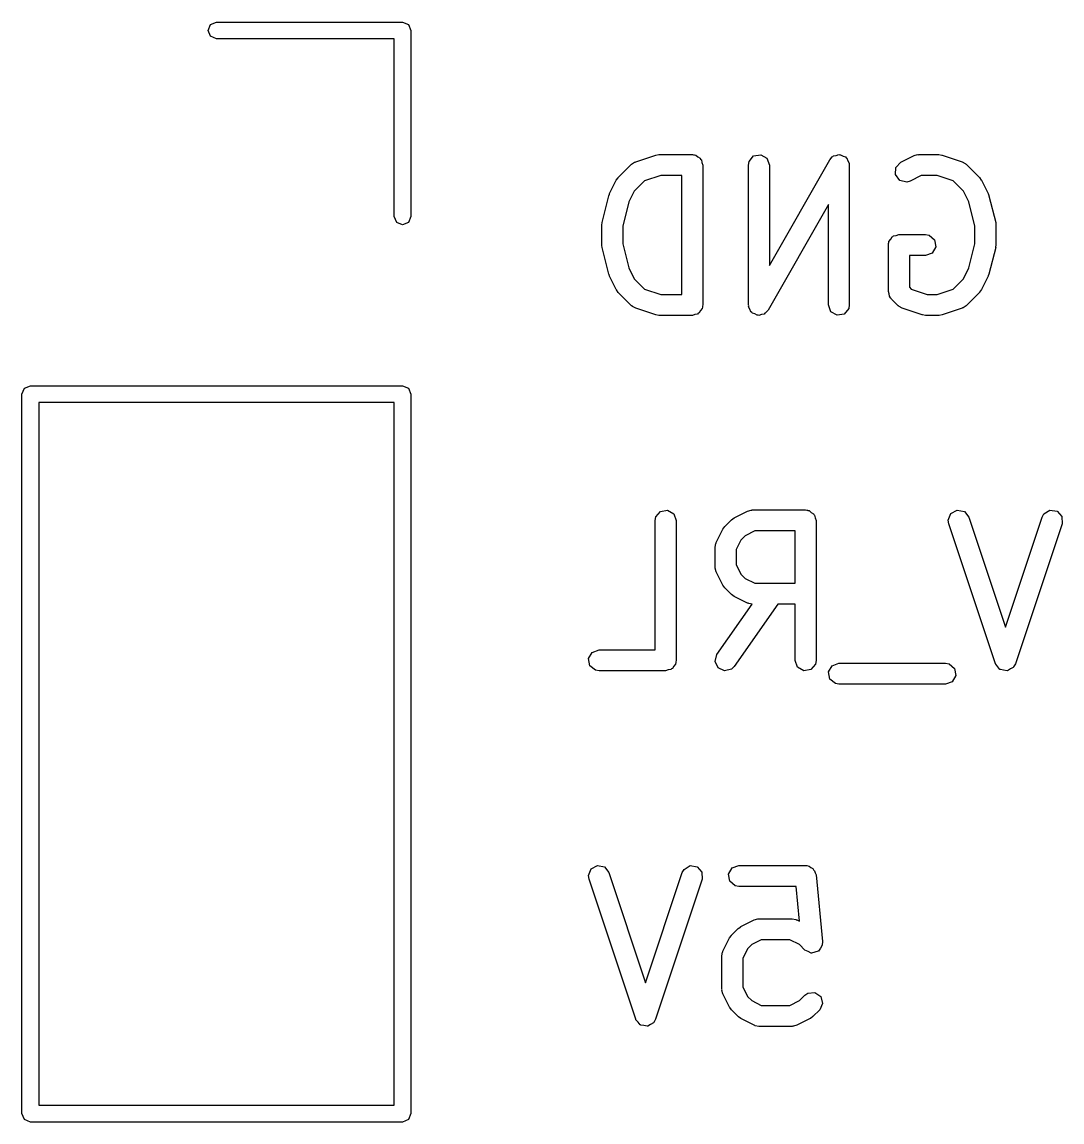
# Model space of a CAD drawing. Extents: x 125.6 to 162.5, y -103.5 to -85.1.
# Drawn here: x 125.61 to 133.04, y -97.91 to -90.05 of the extents above; entities that cross this region are included whole.
import ezdxf

# ---------------------------------------------------------------- set-up
doc = ezdxf.new("R2010")
doc.units = 0
doc.layers.add('BLACK', color=7, linetype='CONTINUOUS')

msp = doc.modelspace()

# ---------------------------------------------------------------- linework, layer by layer
at = {"layer": 'BLACK', "linetype": 'CONTINUOUS'}
for p, q in [((126.94, -90.11), (126.958, -90.0676)), ((126.958, -90.0676), (127, -90.05)), ((127, -90.05), (128.33, -90.05)), ((128.33, -90.05), (128.372, -90.0676)), ((128.372, -90.0676), (128.39, -90.11)), ((126.958, -90.1524), (126.94, -90.11)), ((127, -90.17), (126.958, -90.1524)), ((128.39, -90.11), (128.39, -91.44)), ((128.27, -90.17), (127, -90.17)), ((128.27, -91.44), (128.27, -90.17)), ((129.996, -91.0483), (130.139, -91.0007)), ((130.139, -91.0007), (130.161, -90.9974)), ((130.161, -90.9974), (130.162, -90.9968)), ((130.162, -90.9968), (130.401, -90.9968)), ((130.401, -90.9968), (130.41, -90.9985)), ((130.41, -90.9985), (130.414, -90.998)), ((130.414, -90.998), (130.416, -90.9996)), ((130.416, -90.9996), (130.426, -91.0013)), ((130.426, -91.0013), (130.441, -91.0139)), ((130.441, -91.0139), (130.458, -91.0236)), ((130.806, -91.0462), (130.839, -91.0069)), ((130.839, -91.0069), (130.89, -90.998)), ((130.89, -90.998), (130.934, -91.0236)), ((131.383, -91.0346), (131.4, -91.0146)), ((131.4, -91.0146), (131.406, -91.0122)), ((131.406, -91.0122), (131.411, -91.0069)), ((131.411, -91.0069), (131.43, -91.0035)), ((131.43, -91.0035), (131.448, -90.9968)), ((131.448, -90.9968), (131.454, -90.9992)), ((131.454, -90.9992), (131.461, -90.998)), ((131.461, -90.998), (131.478, -91.0076)), ((131.478, -91.0076), (131.496, -91.0142)), ((131.496, -91.0142), (131.5, -91.0201)), ((131.891, -91.0524), (131.986, -91.0047)), ((131.986, -91.0047), (132.011, -90.9973)), ((132.011, -90.9973), (132.015, -90.9984)), ((132.015, -90.9984), (132.02, -90.9968)), ((132.02, -90.9968), (132.162, -90.9968)), ((132.162, -90.9968), (132.185, -91.0007)), ((132.185, -91.0007), (132.186, -91.0007)), ((132.186, -91.0007), (132.329, -91.0483)), ((129.871, -91.1616), (129.967, -91.0664)), ((129.967, -91.0664), (129.988, -91.0515)), ((129.988, -91.0515), (129.992, -91.0511)), ((129.992, -91.0511), (129.996, -91.0483)), ((130.458, -91.0236), (130.46, -91.03)), ((130.46, -91.03), (130.466, -91.0343)), ((130.466, -91.0343), (130.469, -91.0535)), ((130.469, -91.0535), (130.476, -91.0718)), ((130.476, -91.0718), (130.476, -92.0718)), ((130.802, -91.0718), (130.806, -91.0462)), ((130.802, -92.0718), (130.802, -91.0718)), ((130.934, -91.0236), (130.952, -91.0718)), ((130.952, -91.7894), (131.383, -91.0346)), ((130.952, -91.0718), (130.952, -91.7894)), ((131.5, -91.0201), (131.506, -91.0236)), ((131.506, -91.0236), (131.512, -91.0418)), ((131.512, -91.0418), (131.522, -91.0585)), ((131.522, -91.0585), (131.521, -91.0653)), ((131.521, -91.0653), (131.523, -91.0718)), ((131.523, -91.0718), (131.523, -92.0718)), ((131.853, -91.1408), (131.856, -91.0896)), ((131.856, -91.0896), (131.891, -91.0524)), ((132.329, -91.0483), (132.352, -91.0607)), ((132.352, -91.0607), (132.354, -91.0645)), ((132.354, -91.0645), (132.358, -91.0664)), ((132.358, -91.0664), (132.454, -91.1616)), ((129.857, -91.1811), (129.871, -91.1631)), ((129.871, -91.1631), (129.871, -91.1616)), ((130.175, -91.1468), (130.06, -91.185)), ((130.326, -91.1468), (130.175, -91.1468)), ((130.326, -91.9968), (130.326, -91.1468)), ((131.883, -91.182), (131.853, -91.1408)), ((132.037, -91.1468), (131.958, -91.1865)), ((132.15, -91.1468), (132.037, -91.1468)), ((132.265, -91.185), (132.15, -91.1468)), ((132.454, -91.1616), (132.466, -91.18)), ((129.81, -91.2764), (129.857, -91.1811)), ((130.06, -91.185), (129.986, -91.2591)), ((131.933, -91.1939), (131.883, -91.182)), ((131.958, -91.1865), (131.933, -91.1939)), ((132.339, -91.2591), (132.265, -91.185)), ((132.466, -91.18), (132.468, -91.1811)), ((132.468, -91.1811), (132.515, -91.2764)), ((129.756, -91.4822), (129.804, -91.2917)), ((129.804, -91.2917), (129.809, -91.2799)), ((129.809, -91.2799), (129.81, -91.2764)), ((129.986, -91.2591), (129.948, -91.3361)), ((132.377, -91.3361), (132.339, -91.2591)), ((132.515, -91.2764), (132.519, -91.2888)), ((132.519, -91.2888), (132.521, -91.2917)), ((132.521, -91.2917), (132.569, -91.4822)), ((129.948, -91.3361), (129.904, -91.5096)), ((131.373, -91.3542), (130.942, -92.109)), ((131.373, -92.0718), (131.373, -91.3542)), ((132.421, -91.5096), (132.377, -91.3361)), ((128.288, -91.4824), (128.27, -91.44)), ((128.33, -91.5), (128.288, -91.4824)), ((128.372, -91.4824), (128.33, -91.5)), ((128.39, -91.44), (128.372, -91.4824)), ((129.754, -91.5004), (129.757, -91.4856)), ((129.757, -91.4856), (129.756, -91.4822)), ((132.569, -91.4822), (132.57, -91.4971)), ((129.754, -91.6432), (129.754, -91.5004)), ((129.904, -91.5096), (129.904, -91.634)), ((131.858, -91.5749), (131.877, -91.5682)), ((131.877, -91.5682), (132.067, -91.5682)), ((132.067, -91.5682), (132.093, -91.5728)), ((132.421, -91.634), (132.421, -91.5096)), ((132.57, -91.4971), (132.571, -91.5004)), ((132.571, -91.5004), (132.571, -91.6432)), ((129.755, -91.6465), (129.754, -91.6432)), ((129.756, -91.6614), (129.755, -91.6465)), ((129.904, -91.634), (129.948, -91.8075)), ((131.802, -91.6432), (131.803, -91.6335)), ((131.802, -91.9766), (131.802, -91.6432)), ((131.803, -91.6302), (131.805, -91.6273)), ((131.803, -91.6335), (131.803, -91.6302)), ((131.805, -91.6273), (131.806, -91.6176)), ((131.806, -91.6176), (131.819, -91.6027)), ((131.819, -91.6027), (131.829, -91.5858)), ((131.829, -91.5858), (131.835, -91.5835)), ((131.835, -91.5835), (131.839, -91.5783)), ((131.839, -91.5783), (131.858, -91.5749)), ((132.093, -91.5728), (132.132, -91.6057)), ((132.132, -91.6057), (132.141, -91.6563)), ((132.377, -91.8075), (132.421, -91.634)), ((132.571, -91.6432), (132.568, -91.658)), ((129.804, -91.8519), (129.756, -91.6614)), ((132.067, -91.7182), (131.952, -91.7182)), ((131.952, -91.7182), (131.952, -91.9455)), ((132.115, -91.7007), (132.067, -91.7182)), ((132.141, -91.6563), (132.115, -91.7007)), ((132.569, -91.6614), (132.521, -91.8519)), ((132.568, -91.658), (132.569, -91.6614)), ((129.806, -91.8549), (129.804, -91.8519)), ((129.81, -91.8673), (129.806, -91.8549)), ((129.857, -91.9625), (129.81, -91.8673)), ((129.948, -91.8075), (129.986, -91.8845)), ((132.339, -91.8845), (132.377, -91.8075)), ((132.515, -91.8673), (132.468, -91.9625)), ((132.516, -91.8637), (132.515, -91.8673)), ((132.521, -91.8519), (132.516, -91.8637)), ((129.986, -91.8845), (130.06, -91.9586)), ((130.06, -91.9586), (130.175, -91.9968)), ((131.952, -91.9455), (131.965, -91.9586)), ((131.965, -91.9586), (132.079, -91.9968)), ((132.15, -91.9968), (132.265, -91.9586)), ((132.265, -91.9586), (132.339, -91.8845)), ((129.859, -91.9636), (129.857, -91.9625)), ((129.871, -91.982), (129.859, -91.9636)), ((129.967, -92.0772), (129.871, -91.982)), ((130.175, -91.9968), (130.326, -91.9968)), ((131.807, -91.992), (131.802, -91.9766)), ((131.809, -92.0083), (131.807, -91.992)), ((131.818, -92.0217), (131.809, -92.0083)), ((131.819, -92.0248), (131.818, -92.0217)), ((131.821, -92.0258), (131.819, -92.0248)), ((131.824, -92.0296), (131.821, -92.0258)), ((131.871, -92.0772), (131.824, -92.0296)), ((132.079, -91.9968), (132.15, -91.9968)), ((132.454, -91.982), (132.358, -92.0772)), ((132.468, -91.9625), (132.454, -91.9805)), ((132.454, -91.9805), (132.454, -91.982)), ((129.971, -92.0791), (129.967, -92.0772)), ((129.973, -92.0829), (129.971, -92.0791)), ((129.996, -92.0954), (129.973, -92.0829)), ((130.139, -92.143), (129.996, -92.0954)), ((130.459, -92.1124), (130.449, -92.1293)), ((130.471, -92.0975), (130.459, -92.1124)), ((130.473, -92.0877), (130.471, -92.0975)), ((130.474, -92.0848), (130.473, -92.0877)), ((130.476, -92.0718), (130.474, -92.0816)), ((130.474, -92.0816), (130.474, -92.0848)), ((130.804, -92.0783), (130.802, -92.0718)), ((130.803, -92.0852), (130.804, -92.0783)), ((130.813, -92.1019), (130.803, -92.0852)), ((130.819, -92.12), (130.813, -92.1019)), ((130.942, -92.109), (130.925, -92.1291)), ((131.391, -92.12), (131.373, -92.0718)), ((131.519, -92.0975), (131.486, -92.1368)), ((131.523, -92.0718), (131.519, -92.0975)), ((131.875, -92.0791), (131.871, -92.0772)), ((131.878, -92.0829), (131.875, -92.0791)), ((131.901, -92.0954), (131.878, -92.0829)), ((132.044, -92.143), (131.901, -92.0954)), ((132.329, -92.0954), (132.186, -92.143)), ((132.333, -92.0926), (132.329, -92.0954)), ((132.337, -92.0922), (132.333, -92.0926)), ((132.358, -92.0772), (132.337, -92.0922)), ((130.14, -92.1429), (130.139, -92.143)), ((130.162, -92.1468), (130.14, -92.1429)), ((130.401, -92.1468), (130.162, -92.1468)), ((130.419, -92.1402), (130.401, -92.1468)), ((130.438, -92.1368), (130.419, -92.1402)), ((130.442, -92.1316), (130.438, -92.1368)), ((130.449, -92.1293), (130.442, -92.1316)), ((130.825, -92.1235), (130.819, -92.12)), ((130.829, -92.1295), (130.825, -92.1235)), ((130.847, -92.136), (130.829, -92.1295)), ((130.864, -92.1457), (130.847, -92.136)), ((130.871, -92.1445), (130.864, -92.1457)), ((130.877, -92.1468), (130.871, -92.1445)), ((130.895, -92.1401), (130.877, -92.1468)), ((130.914, -92.1368), (130.895, -92.1401)), ((130.919, -92.1315), (130.914, -92.1368)), ((130.925, -92.1291), (130.919, -92.1315)), ((131.435, -92.1457), (131.391, -92.12)), ((131.486, -92.1368), (131.435, -92.1457)), ((132.045, -92.1429), (132.044, -92.143)), ((132.067, -92.1468), (132.045, -92.1429)), ((132.162, -92.1468), (132.067, -92.1468)), ((132.164, -92.1463), (132.162, -92.1468)), ((132.186, -92.143), (132.164, -92.1463)), ((125.61, -92.71), (125.628, -92.6676)), ((125.628, -92.6676), (125.67, -92.65)), ((125.67, -92.65), (128.33, -92.65)), ((128.33, -92.65), (128.372, -92.6676)), ((128.372, -92.6676), (128.39, -92.71)), ((125.61, -97.85), (125.61, -92.71)), ((128.39, -92.71), (128.39, -97.85)), ((125.73, -92.77), (125.73, -97.79)), ((128.27, -92.77), (125.73, -92.77)), ((128.27, -97.79), (128.27, -92.77)), ((130.135, -93.6118), (130.14, -93.5862)), ((130.135, -94.5368), (130.135, -93.6118)), ((130.14, -93.5862), (130.173, -93.5469)), ((130.173, -93.5469), (130.223, -93.538)), ((130.223, -93.538), (130.268, -93.5636)), ((130.268, -93.5636), (130.285, -93.6118)), ((130.285, -93.6118), (130.285, -94.6118)), ((130.633, -93.654), (130.681, -93.6064)), ((130.681, -93.6064), (130.699, -93.5935)), ((130.699, -93.5935), (130.7, -93.5924)), ((130.7, -93.5924), (130.796, -93.5447)), ((130.796, -93.5447), (130.821, -93.5373)), ((130.821, -93.5373), (130.825, -93.5384)), ((130.825, -93.5384), (130.829, -93.5368)), ((130.829, -93.5368), (131.21, -93.5368)), ((131.21, -93.5368), (131.22, -93.5385)), ((131.22, -93.5385), (131.223, -93.538)), ((131.223, -93.538), (131.226, -93.5396)), ((131.226, -93.5396), (131.236, -93.5413)), ((131.236, -93.5413), (131.251, -93.5539)), ((131.251, -93.5539), (131.268, -93.5636)), ((131.268, -93.5636), (131.27, -93.57)), ((131.27, -93.57), (131.275, -93.5743)), ((131.275, -93.5743), (131.278, -93.5935)), ((131.278, -93.5935), (131.285, -93.6118)), ((131.285, -93.6118), (131.285, -94.6118)), ((132.23, -93.6098), (132.249, -93.5621)), ((132.234, -93.6355), (132.23, -93.6098)), ((132.249, -93.5621), (132.294, -93.5376)), ((132.294, -93.5376), (132.345, -93.5479)), ((132.345, -93.5479), (132.377, -93.5881)), ((132.377, -93.5881), (132.639, -94.3746)), ((132.639, -94.3746), (132.901, -93.5881)), ((132.901, -93.5881), (132.913, -93.5652)), ((132.913, -93.5652), (132.957, -93.5383)), ((132.957, -93.5383), (133.008, -93.5459)), ((133.008, -93.5459), (133.042, -93.5843)), ((133.042, -93.5843), (133.043, -93.6355)), ((130.572, -93.7688), (130.619, -93.6735)), ((130.619, -93.6735), (130.633, -93.6555)), ((130.633, -93.6555), (130.633, -93.654)), ((130.847, -93.6868), (130.778, -93.7211)), ((131.135, -93.6868), (130.847, -93.6868)), ((131.135, -94.0606), (131.135, -93.6868)), ((132.568, -94.6355), (132.234, -93.6355)), ((133.043, -93.6355), (132.71, -94.6355)), ((130.571, -93.7732), (130.572, -93.7688)), ((130.748, -93.7515), (130.714, -93.82)), ((130.778, -93.7211), (130.748, -93.7515)), ((130.564, -93.8023), (130.568, -93.7766)), ((130.564, -93.9452), (130.564, -93.8023)), ((130.568, -93.7766), (130.571, -93.7732)), ((130.714, -93.82), (130.714, -93.9274)), ((130.565, -93.9494), (130.564, -93.9452)), ((130.564, -93.9537), (130.565, -93.9494)), ((130.572, -93.9787), (130.564, -93.9537)), ((130.619, -94.0739), (130.572, -93.9787)), ((130.714, -93.9274), (130.748, -93.996)), ((130.748, -93.996), (130.778, -94.0264)), ((130.62, -94.0751), (130.619, -94.0739)), ((130.633, -94.0934), (130.62, -94.0751)), ((130.778, -94.0264), (130.847, -94.0606)), ((130.847, -94.0606), (131.135, -94.0606)), ((130.681, -94.141), (130.633, -94.0934)), ((130.682, -94.1417), (130.681, -94.141)), ((130.7, -94.1551), (130.682, -94.1417)), ((130.796, -94.2027), (130.7, -94.1551)), ((130.577, -94.5688), (130.828, -94.2104)), ((131.011, -94.2106), (130.7, -94.6548)), ((130.8, -94.2032), (130.796, -94.2027)), ((130.804, -94.2061), (130.8, -94.2032)), ((130.828, -94.2104), (130.804, -94.2061)), ((131.135, -94.2106), (131.011, -94.2106)), ((131.135, -94.6118), (131.135, -94.2106)), ((129.66, -94.5988), (129.686, -94.5544)), ((129.686, -94.5544), (129.734, -94.5368)), ((129.734, -94.5368), (130.135, -94.5368)), ((129.669, -94.6493), (129.66, -94.5988)), ((130.282, -94.6277), (130.281, -94.6375)), ((130.284, -94.6248), (130.282, -94.6277)), ((130.285, -94.6118), (130.283, -94.6216)), ((130.283, -94.6216), (130.284, -94.6248)), ((130.564, -94.6184), (130.577, -94.5688)), ((130.586, -94.6649), (130.564, -94.6184)), ((131.153, -94.66), (131.135, -94.6118)), ((131.285, -94.6118), (131.281, -94.6375)), ((131.4, -94.6496), (131.448, -94.6321)), ((131.448, -94.6321), (132.21, -94.6321)), ((132.21, -94.6321), (132.236, -94.6366)), ((129.708, -94.6823), (129.669, -94.6493)), ((129.734, -94.6868), (129.708, -94.6823)), ((130.21, -94.6868), (129.734, -94.6868)), ((130.228, -94.6802), (130.21, -94.6868)), ((130.248, -94.6768), (130.228, -94.6802)), ((130.252, -94.6716), (130.248, -94.6768)), ((130.258, -94.6693), (130.252, -94.6716)), ((130.268, -94.6524), (130.258, -94.6693)), ((130.281, -94.6375), (130.268, -94.6524)), ((130.632, -94.6865), (130.586, -94.6649)), ((130.682, -94.6732), (130.632, -94.6865)), ((130.7, -94.6548), (130.682, -94.6732)), ((131.197, -94.6857), (131.153, -94.66)), ((131.248, -94.6768), (131.197, -94.6857)), ((131.281, -94.6375), (131.248, -94.6768)), ((131.374, -94.694), (131.4, -94.6496)), ((131.383, -94.7446), (131.374, -94.694)), ((132.236, -94.6366), (132.275, -94.6696)), ((132.275, -94.6696), (132.284, -94.7201)), ((132.569, -94.6372), (132.568, -94.6355)), ((132.569, -94.6394), (132.569, -94.6372)), ((132.585, -94.6571), (132.569, -94.6394)), ((132.599, -94.6757), (132.585, -94.6571)), ((132.602, -94.6762), (132.599, -94.6757)), ((132.603, -94.6778), (132.602, -94.6762)), ((132.626, -94.6813), (132.603, -94.6778)), ((132.65, -94.686), (132.626, -94.6813)), ((132.652, -94.685), (132.65, -94.686)), ((132.654, -94.6853), (132.652, -94.685)), ((132.674, -94.6729), (132.654, -94.6853)), ((132.695, -94.6616), (132.674, -94.6729)), ((132.696, -94.6596), (132.695, -94.6616)), ((132.697, -94.6584), (132.696, -94.6596)), ((132.71, -94.6355), (132.697, -94.6584)), ((131.423, -94.7775), (131.383, -94.7446)), ((131.448, -94.7821), (131.423, -94.7775)), ((132.21, -94.7821), (131.448, -94.7821)), ((132.258, -94.7645), (132.21, -94.7821)), ((132.284, -94.7201), (132.258, -94.7645)), ((129.659, -96.1498), (129.678, -96.1021)), ((129.678, -96.1021), (129.723, -96.0776)), ((129.723, -96.0776), (129.773, -96.0879)), ((129.773, -96.0879), (129.805, -96.1281)), ((130.329, -96.1281), (130.342, -96.1052)), ((130.342, -96.1052), (130.386, -96.0783)), ((130.386, -96.0783), (130.436, -96.0859)), ((130.436, -96.0859), (130.47, -96.1243)), ((130.47, -96.1243), (130.472, -96.1755)), ((130.66, -96.1388), (130.686, -96.0944)), ((130.686, -96.0944), (130.734, -96.0768)), ((130.734, -96.0768), (131.21, -96.0768)), ((131.21, -96.0768), (131.214, -96.0775)), ((131.214, -96.0775), (131.216, -96.077)), ((131.216, -96.077), (131.219, -96.0783)), ((131.219, -96.0783), (131.236, -96.0813)), ((131.236, -96.0813), (131.248, -96.0916)), ((131.248, -96.0916), (131.262, -96.0981)), ((131.262, -96.0981), (131.267, -96.1076)), ((131.267, -96.1076), (131.275, -96.1143)), ((131.275, -96.1143), (131.278, -96.13)), ((129.663, -96.1755), (129.659, -96.1498)), ((129.996, -97.1755), (129.663, -96.1755)), ((129.805, -96.1281), (130.067, -96.9146)), ((130.067, -96.9146), (130.329, -96.1281)), ((130.472, -96.1755), (130.138, -97.1755)), ((130.669, -96.1893), (130.66, -96.1388)), ((130.708, -96.2223), (130.669, -96.1893)), ((131.278, -96.13), (131.285, -96.1444)), ((131.285, -96.1444), (131.332, -96.6205)), ((130.734, -96.2268), (130.708, -96.2223)), ((131.142, -96.2268), (130.734, -96.2268)), ((131.167, -96.475), (131.142, -96.2268)), ((130.729, -96.5274), (130.747, -96.5145)), ((130.747, -96.5145), (130.748, -96.5133)), ((130.748, -96.5133), (130.843, -96.4657)), ((130.843, -96.4657), (130.868, -96.4583)), ((130.868, -96.4583), (130.873, -96.4593)), ((130.873, -96.4593), (130.877, -96.4578)), ((130.877, -96.4578), (131.115, -96.4578)), ((131.115, -96.4578), (131.141, -96.4623)), ((131.141, -96.4623), (131.144, -96.4652)), ((131.144, -96.4652), (131.148, -96.4657)), ((131.148, -96.4657), (131.167, -96.475)), ((130.619, -96.6897), (130.667, -96.5945)), ((130.667, -96.5945), (130.68, -96.5765)), ((130.68, -96.5765), (130.681, -96.575)), ((130.681, -96.575), (130.729, -96.5274)), ((130.796, -96.6724), (130.761, -96.741)), ((130.826, -96.642), (130.796, -96.6724)), ((130.894, -96.6078), (130.826, -96.642)), ((131.097, -96.6078), (130.894, -96.6078)), ((131.166, -96.642), (131.097, -96.6078)), ((131.205, -96.681), (131.166, -96.642)), ((131.316, -96.668), (131.302, -96.6889)), ((131.33, -96.6474), (131.316, -96.668)), ((131.332, -96.6205), (131.33, -96.6465)), ((131.33, -96.6465), (131.33, -96.6469)), ((131.33, -96.6469), (131.33, -96.6474)), ((130.611, -96.7232), (130.616, -96.6976)), ((130.611, -96.9613), (130.611, -96.7232)), ((130.616, -96.6976), (130.619, -96.6942)), ((130.619, -96.6942), (130.619, -96.6897)), ((130.761, -96.741), (130.761, -96.9436)), ((131.205, -96.6812), (131.205, -96.681)), ((131.205, -96.6817), (131.205, -96.6812)), ((131.228, -96.6921), (131.205, -96.6817)), ((131.251, -96.7027), (131.228, -96.6921)), ((131.252, -96.7026), (131.251, -96.7027)), ((131.276, -96.696), (131.252, -96.7028)), ((131.252, -96.7028), (131.252, -96.7026)), ((131.301, -96.6894), (131.276, -96.696)), ((131.302, -96.6889), (131.301, -96.689)), ((131.301, -96.689), (131.301, -96.6894)), ((130.613, -96.9656), (130.611, -96.9613)), ((130.612, -96.9699), (130.613, -96.9656)), ((130.619, -96.9949), (130.612, -96.9699)), ((130.761, -96.9436), (130.796, -97.0122)), ((131.205, -97.0035), (131.226, -96.9886)), ((131.226, -96.9886), (131.277, -96.9841)), ((131.277, -96.9841), (131.319, -97.0136)), ((130.667, -97.0901), (130.619, -96.9949)), ((130.796, -97.0122), (130.826, -97.0426)), ((130.826, -97.0426), (130.894, -97.0768)), ((131.097, -97.0768), (131.166, -97.0426)), ((131.166, -97.0426), (131.205, -97.0035)), ((131.332, -97.0631), (131.311, -97.1096)), ((131.319, -97.0136), (131.332, -97.0631)), ((130.668, -97.0912), (130.667, -97.0901)), ((130.681, -97.1096), (130.668, -97.0912)), ((130.729, -97.1572), (130.681, -97.1096)), ((130.894, -97.0768), (131.097, -97.0768)), ((131.311, -97.1096), (131.263, -97.1572)), ((129.997, -97.1772), (129.996, -97.1755)), ((129.998, -97.1794), (129.997, -97.1772)), ((130.013, -97.1971), (129.998, -97.1794)), ((130.028, -97.2157), (130.013, -97.1971)), ((130.03, -97.2162), (130.028, -97.2157)), ((130.032, -97.2178), (130.03, -97.2162)), ((130.055, -97.2213), (130.032, -97.2178)), ((130.078, -97.226), (130.055, -97.2213)), ((130.08, -97.225), (130.078, -97.226)), ((130.082, -97.2253), (130.08, -97.225)), ((130.103, -97.2129), (130.082, -97.2253)), ((130.123, -97.2016), (130.103, -97.2129)), ((130.124, -97.1996), (130.123, -97.2016)), ((130.126, -97.1984), (130.124, -97.1996)), ((130.138, -97.1755), (130.126, -97.1984)), ((130.73, -97.1579), (130.729, -97.1572)), ((130.748, -97.1713), (130.73, -97.1579)), ((130.843, -97.2189), (130.748, -97.1713)), ((130.848, -97.2194), (130.843, -97.2189)), ((130.851, -97.2223), (130.848, -97.2194)), ((130.877, -97.2268), (130.851, -97.2223)), ((131.115, -97.2268), (130.877, -97.2268)), ((131.119, -97.2253), (131.115, -97.2268)), ((131.123, -97.2263), (131.119, -97.2253)), ((131.148, -97.2189), (131.123, -97.2263)), ((131.244, -97.1713), (131.148, -97.2189)), ((131.245, -97.1701), (131.244, -97.1713)), ((131.263, -97.1572), (131.245, -97.1701)), ((125.628, -97.8924), (125.61, -97.85)), ((125.73, -97.79), (128.27, -97.79)), ((128.39, -97.85), (128.372, -97.8924)), ((125.67, -97.91), (125.628, -97.8924)), ((128.33, -97.91), (125.67, -97.91)), ((128.372, -97.8924), (128.33, -97.91))]:
    msp.add_line(p, q, dxfattribs=at)

doc.saveas('drawing.dxf')
